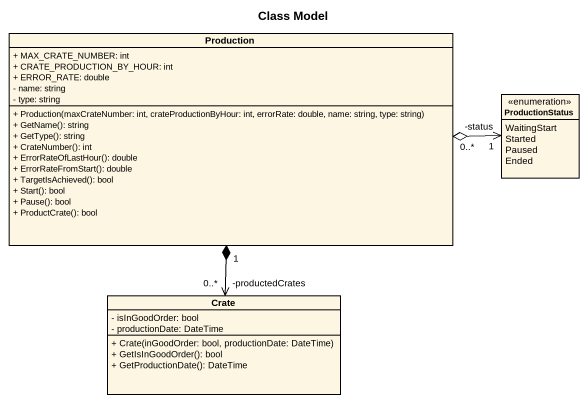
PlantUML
@startuml
title Class Model
hide circle
hide empty members
skinparam classAttributeIconSize 0
class Production {
  + MAX_CRATE_NUMBER: int
  + CRATE_PRODUCTION_BY_HOUR: int
  + ERROR_RATE: double
  - name: string
  - type: string
  + Production(maxCrateNumber: int, crateProductionByHour: int, errorRate: double, name: string, type: string)
  + GetName(): string
  + GetType(): string
  + CrateNumber(): int
  + ErrorRateOfLastHour(): double
  + ErrorRateFromStart(): double
  + TargetIsAchieved(): bool
  + Start(): bool
  + Pause(): bool
  + ProductCrate(): bool
}
enum ProductionStatus {
  WaitingStart
  Started
  Paused
  Ended
}
class Crate {
  - isInGoodOrder: bool
  - productionDate: DateTime
  + Crate(inGoodOrder: bool, productionDate: DateTime)
  + GetIsInGoodOrder(): bool
  + GetProductionDate(): DateTime
}
ProductionStatus "-status\n1" <-left-o "0..*" Production
Crate "-productedCrates\n0..*" <-up-* "1" Production
@enduml
